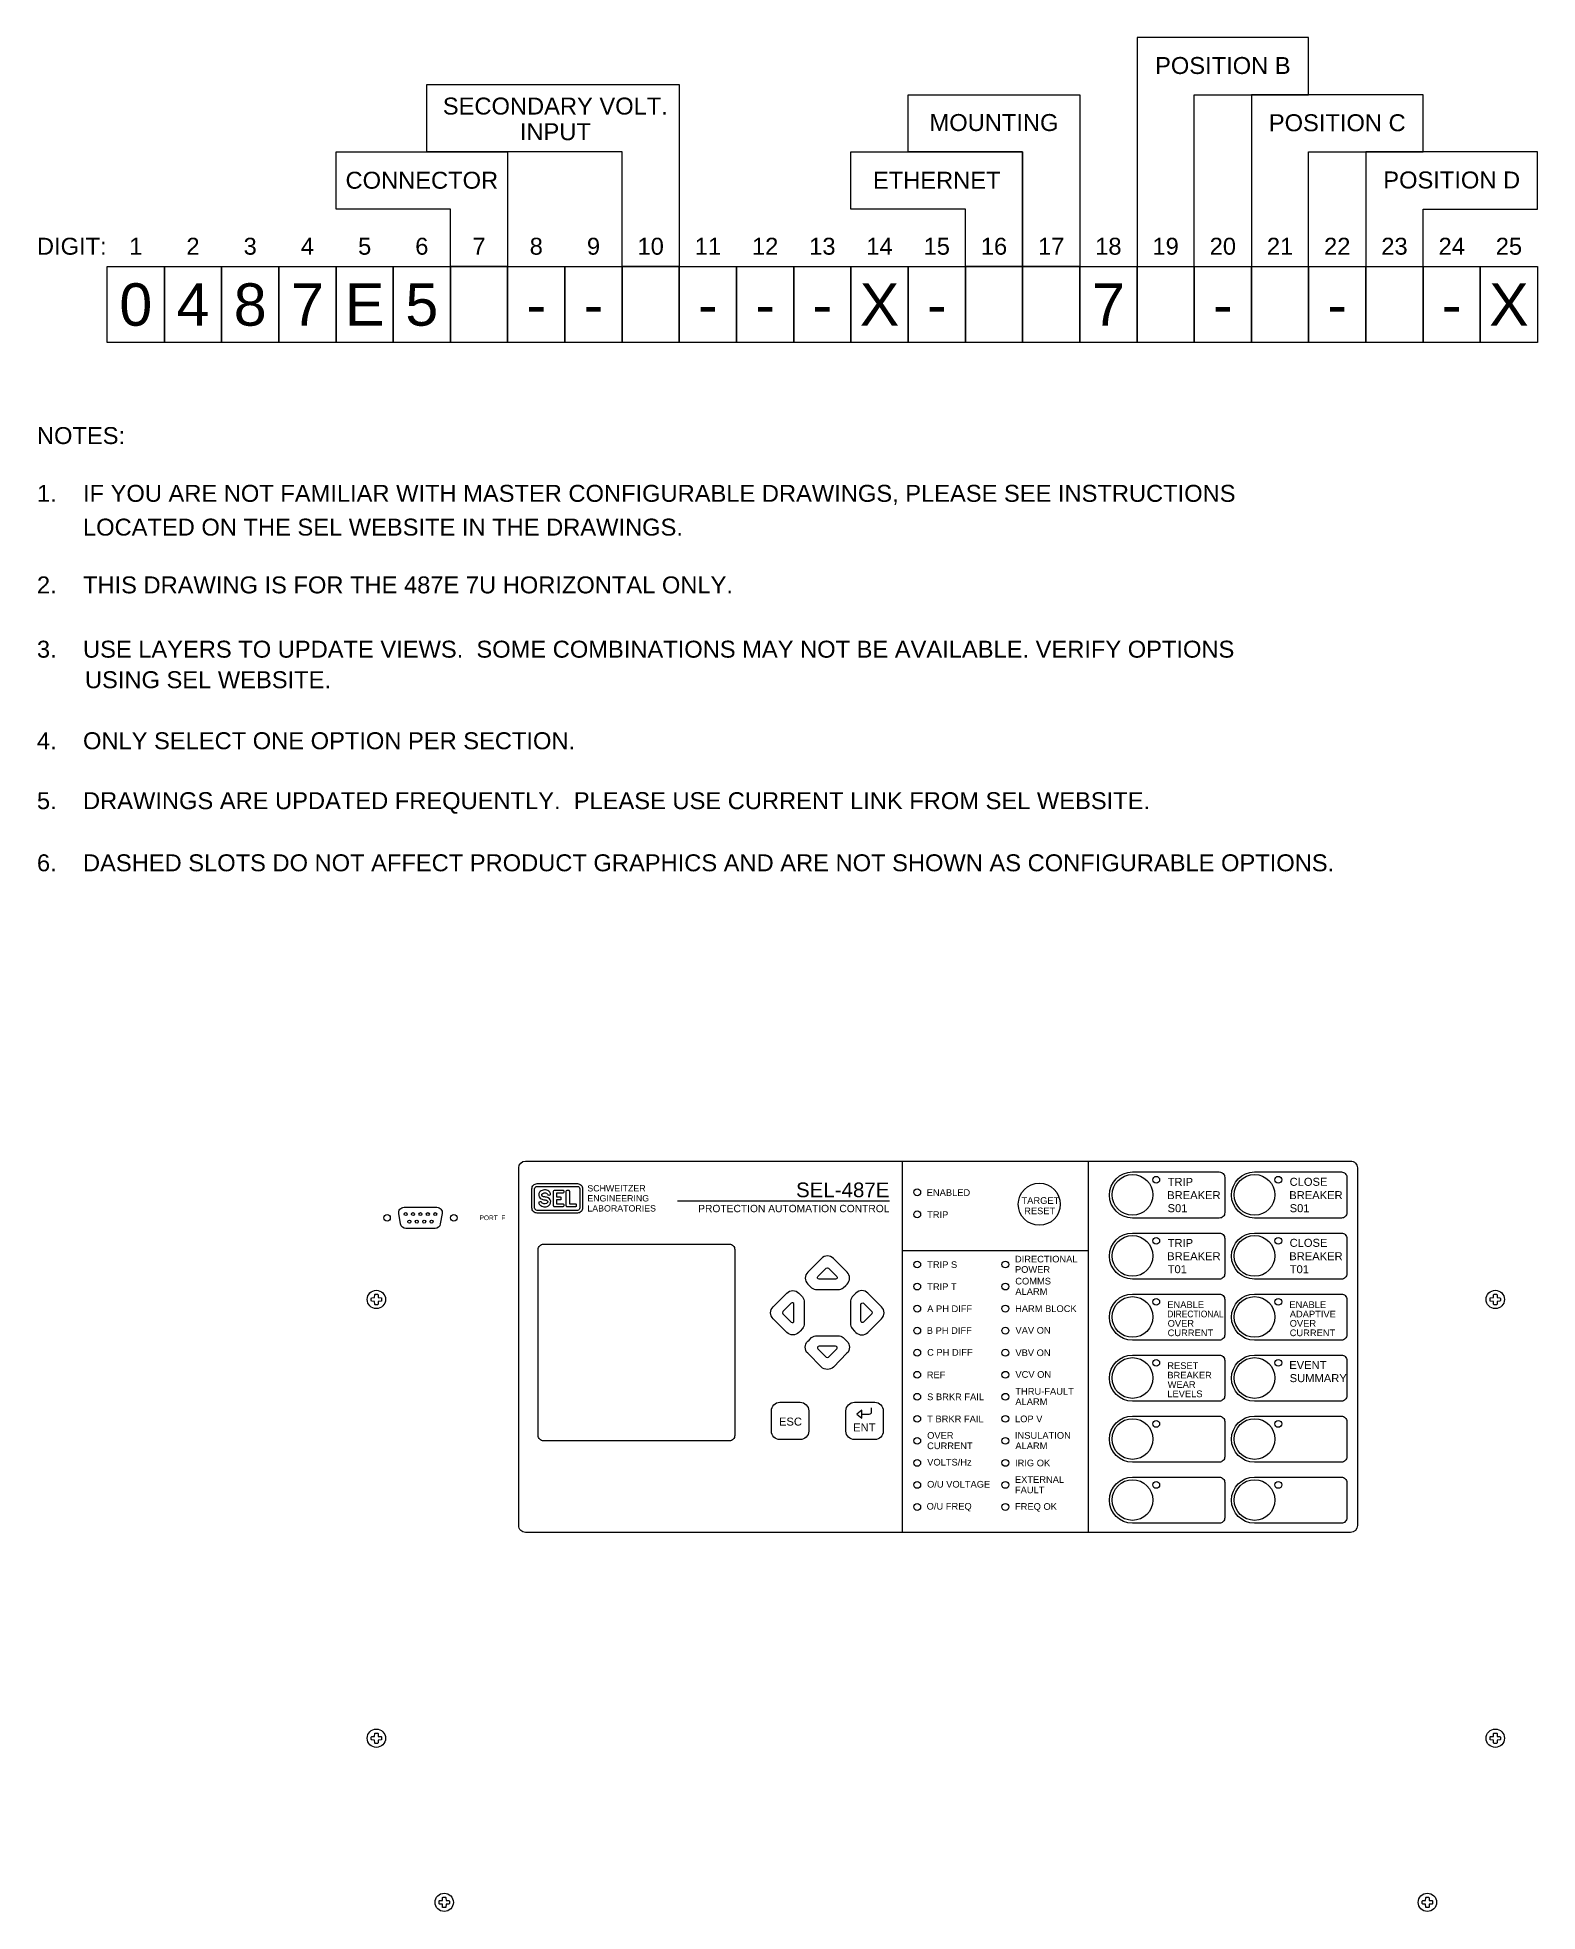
# Model space of a CAD drawing. Header units: inches. Extents: x 0.5 to 47.5, y 0.5 to 35.3.
# Drawn here: x 0.51 to 22.63, y 7.71 to 35.35 of the extents above; entities that cross this region are included whole.
import ezdxf
from ezdxf.enums import TextEntityAlignment as Align

# ---------------------------------------------------------------- set-up
doc = ezdxf.new("R2010")
doc.units = ezdxf.units.IN
doc.header["$MEASUREMENT"] = 0
doc.layers.add('6.0_____[DWG]', color=7, linetype='Continuous')
doc.styles.add('Arial', font='arial.ttf')

msp = doc.modelspace()

# ---------------------------------------------------------------- linework, layer by layer
at = {"layer": '6.0_____[DWG]'}
for points in [[(17.567, 34.503), (19.254, 34.503), (19.254, 35.347), (16.723, 35.347), (16.723, 31.972), (17.567, 31.972), (17.567, 34.503)], [(9.13, 33.66), (6.25, 33.66), (6.25, 34.656), (9.973, 34.656), (9.973, 31.972), (9.129, 31.972), (9.13, 33.66)], [(15.036, 33.66), (13.348, 33.66), (13.348, 34.503), (15.879, 34.503), (15.879, 31.972), (15.036, 31.972), (15.036, 33.66)], [(19.254, 33.66), (20.942, 33.66), (20.942, 34.503), (18.411, 34.503), (18.411, 31.972), (19.254, 31.972), (19.254, 33.66)], [(6.598, 32.816), (4.911, 32.816), (4.911, 33.66), (7.442, 33.66), (7.442, 31.972), (6.598, 31.972), (6.598, 32.816)], [(14.192, 32.816), (12.504, 32.816), (12.504, 33.66), (15.036, 33.66), (15.036, 31.972), (14.192, 31.972), (14.192, 32.816)], [(20.942, 32.816), (22.63, 32.816), (22.63, 33.66), (20.098, 33.66), (20.098, 31.972), (20.942, 31.972), (20.942, 32.816)], [(12.665, 15.105), (12.589, 15.047), (12.665, 14.989)]]:
    msp.add_lwpolyline(points, close=True, dxfattribs=at)
for points in [[(2.379, 30.847), (1.536, 30.847), (1.536, 31.972), (2.379, 31.972), (2.379, 30.847)], [(3.223, 30.847), (2.379, 30.847), (2.379, 31.972), (3.223, 31.972), (3.223, 30.847)], [(4.067, 30.847), (3.223, 30.847), (3.223, 31.972), (4.067, 31.972), (4.067, 30.847)], [(4.911, 30.847), (4.067, 30.847), (4.067, 31.972), (4.911, 31.972), (4.911, 30.847)], [(5.754, 30.847), (4.911, 30.847), (4.911, 31.972), (5.754, 31.972), (5.754, 30.847)], [(6.598, 30.847), (5.754, 30.847), (5.754, 31.972), (6.598, 31.972), (6.598, 30.847)], [(7.442, 30.847), (6.598, 30.847), (6.598, 31.972), (7.442, 31.972), (7.442, 30.847)], [(8.286, 30.847), (7.442, 30.847), (7.442, 31.972), (8.286, 31.972), (8.286, 30.847)], [(9.129, 30.847), (8.286, 30.847), (8.286, 31.972), (9.129, 31.972), (9.129, 30.847)], [(9.973, 30.847), (9.129, 30.847), (9.129, 31.972), (9.973, 31.972), (9.973, 30.847)], [(10.817, 30.847), (9.973, 30.847), (9.973, 31.972), (10.817, 31.972), (10.817, 30.847)], [(11.661, 30.847), (10.817, 30.847), (10.817, 31.972), (11.661, 31.972), (11.661, 30.847)], [(12.504, 30.847), (11.661, 30.847), (11.661, 31.972), (12.504, 31.972), (12.504, 30.847)], [(13.348, 30.847), (12.504, 30.847), (12.504, 31.972), (13.348, 31.972), (13.348, 30.847)], [(14.192, 30.847), (13.348, 30.847), (13.348, 31.972), (14.192, 31.972), (14.192, 30.847)], [(15.036, 30.847), (14.192, 30.847), (14.192, 31.972), (15.036, 31.972), (15.036, 30.847)], [(15.879, 30.847), (15.036, 30.847), (15.036, 31.972), (15.879, 31.972), (15.879, 30.847)], [(16.723, 30.847), (15.879, 30.847), (15.879, 31.972), (16.723, 31.972), (16.723, 30.847)], [(17.567, 30.847), (16.723, 30.847), (16.723, 31.972), (17.567, 31.972), (17.567, 30.847)], [(18.411, 30.847), (17.567, 30.847), (17.567, 31.972), (18.411, 31.972), (18.411, 30.847)], [(19.254, 30.847), (18.411, 30.847), (18.411, 31.972), (19.254, 31.972), (19.254, 30.847)], [(20.098, 30.847), (19.254, 30.847), (19.254, 31.972), (20.098, 31.972), (20.098, 30.847)], [(20.942, 30.847), (20.098, 30.847), (20.098, 31.972), (20.942, 31.972), (20.942, 30.847)], [(21.786, 30.847), (20.942, 30.847), (20.942, 31.972), (21.786, 31.972), (21.786, 30.847)], [(22.629, 30.847), (21.786, 30.847), (21.786, 31.972), (22.629, 31.972), (22.629, 30.847)], [(13.262, 18.778), (13.262, 13.303)], [(16.002, 18.778), (16.002, 13.303)], [(13.072, 18.188), (9.948, 18.188)], [(13.261, 17.46), (16.001, 17.46)]]:
    msp.add_lwpolyline(points, dxfattribs=at)
at = {"layer": '6.0_____[DWG]', "flags": 128}
for points in [[(7.705, 18.778), (19.873, 18.778, -0.414295), (19.973, 18.678), (19.973, 13.403, -0.414136), (19.873, 13.303), (7.705, 13.303, -0.41423), (7.605, 13.403), (7.605, 18.678, -0.414193)], [(16.657, 18.618), (17.937, 18.618, -0.414214), (18.017, 18.538), (18.017, 18.018, -0.414214), (17.937, 17.938), (16.657, 17.938, -1)], [(18.457, 18.618), (19.737, 18.618, -0.414214), (19.817, 18.538), (19.817, 18.018, -0.414214), (19.737, 17.938), (18.457, 17.938, -1)], [(16.657, 17.718), (17.937, 17.718, -0.414214), (18.017, 17.638), (18.017, 17.118, -0.414214), (17.937, 17.038), (16.657, 17.038, -1)], [(18.457, 17.718), (19.737, 17.718, -0.414214), (19.817, 17.638), (19.817, 17.118, -0.414214), (19.737, 17.038), (18.457, 17.038, -1)], [(7.971, 17.553), (10.711, 17.553, -0.414214), (10.791, 17.473), (10.791, 14.733, -0.414214), (10.711, 14.653), (7.971, 14.653, -0.414214), (7.891, 14.733), (7.891, 17.473, -0.414214)], [(16.657, 16.818), (17.937, 16.818, -0.414214), (18.017, 16.738), (18.017, 16.218, -0.414214), (17.937, 16.138), (16.657, 16.138, -1)], [(18.457, 16.818), (19.737, 16.818, -0.414214), (19.817, 16.738), (19.817, 16.218, -0.414214), (19.737, 16.138), (18.457, 16.138, -1)], [(16.657, 15.918), (17.937, 15.918, -0.414214), (18.017, 15.838), (18.017, 15.318, -0.414214), (17.937, 15.238), (16.657, 15.238, -1)], [(18.457, 15.918), (19.737, 15.918, -0.414214), (19.817, 15.838), (19.817, 15.318, -0.414214), (19.737, 15.238), (18.457, 15.238, -1)], [(16.657, 15.018), (17.937, 15.018, -0.414214), (18.017, 14.938), (18.017, 14.418, -0.414214), (17.937, 14.338), (16.657, 14.338, -1)], [(18.457, 15.018), (19.737, 15.018, -0.414214), (19.817, 14.938), (19.817, 14.418, -0.414214), (19.737, 14.338), (18.457, 14.338, -1)], [(16.657, 14.118), (17.937, 14.118, -0.414214), (18.017, 14.038), (18.017, 13.518, -0.414214), (17.937, 13.438), (16.657, 13.438, -1)], [(18.457, 14.118), (19.737, 14.118, -0.414214), (19.817, 14.038), (19.817, 13.518, -0.414214), (19.737, 13.438), (18.457, 13.438, -1)]]:
    msp.add_lwpolyline(points, format="xyb", close=True, dxfattribs=at)
at = {"layer": '6.0_____[DWG]'}
for points in [[(8.546, 18.087, -0.414214), (8.471, 18.012), (7.875, 18.012, -0.414214), (7.8, 18.087), (7.8, 18.371, -0.414214), (7.875, 18.446), (8.471, 18.446, -0.414214), (8.546, 18.371)], [(8.506, 18.087, -0.414214), (8.471, 18.052), (7.875, 18.052, -0.414214), (7.84, 18.087), (7.84, 18.371, -0.414214), (7.875, 18.406), (8.471, 18.406, -0.414214), (8.506, 18.371)], [(7.984, 18.353, 0.192116), (7.92, 18.328, 0.12608), (7.901, 18.29, 0.336344), (7.936, 18.221, 0.087668), (7.988, 18.206, -0.022201), (8.003, 18.204, -0.039737), (8.014, 18.2, -0.23043), (8.032, 18.182, -0.182747), (8.031, 18.168, -0.221111), (7.996, 18.149, -0.058363), (7.975, 18.148, -0.13415), (7.953, 18.159, 0.006668), (7.94, 18.174, 0.085557), (7.938, 18.176, 0.231613), (7.907, 18.174, 0.170757), (7.902, 18.166, 0.118457), (7.903, 18.154, 0.153081), (7.929, 18.122, 0.186266), (7.993, 18.103, 0.192116), (8.056, 18.128, 0.12608), (8.076, 18.166, 0.336344), (8.04, 18.236, 0.087668), (7.989, 18.25, -0.022201), (7.974, 18.252, -0.039737), (7.963, 18.256, -0.23043), (7.944, 18.274, -0.182747), (7.946, 18.289, -0.221111), (7.98, 18.308, -0.058363), (8.002, 18.308, -0.13415), (8.024, 18.297, 0.006668), (8.036, 18.282, 0.085557), (8.039, 18.28, 0.231613), (8.069, 18.282, 0.170757), (8.075, 18.29, 0.118457), (8.073, 18.302, 0.153081), (8.048, 18.335, 0.186266)], [(8.163, 18.206), (8.163, 18.148), (8.257, 18.148, -0.424366), (8.268, 18.137), (8.268, 18.117, -0.404134), (8.257, 18.105), (8.132, 18.105, -0.432614), (8.12, 18.117), (8.12, 18.337, -0.396049), (8.132, 18.35), (8.257, 18.35, -0.424366), (8.268, 18.338), (8.268, 18.318, -0.404134), (8.257, 18.306), (8.163, 18.306), (8.163, 18.249), (8.218, 18.249, -0.353971), (8.226, 18.239), (8.226, 18.239), (8.226, 18.216, -0.353971), (8.218, 18.206)], [(8.318, 18.35), (8.34, 18.35, -0.432614), (8.352, 18.337), (8.352, 18.148), (8.443, 18.148, -0.424366), (8.454, 18.137), (8.454, 18.117, -0.404134), (8.443, 18.105), (8.318, 18.105, -0.432614), (8.307, 18.117), (8.307, 18.337, -0.396049)], [(5.914, 18.097), (6.398, 18.097, -0.46318), (6.476, 18.005), (6.449, 17.851, -0.363045), (6.371, 17.786), (5.941, 17.786, -0.360245), (5.863, 17.851), (5.836, 18.005, -0.463312)], [(12.312, 16.883, 0.176539), (12.391, 16.91), (12.428, 16.946), (12.447, 16.965, 0.414214), (12.447, 17.141), (12.245, 17.343, 0.414214), (12.068, 17.343), (11.867, 17.141, 0.414214), (11.867, 16.965), (11.886, 16.946), (11.923, 16.91, 0.176539), (12.001, 16.883)], [(12.173, 17.198), (12.295, 17.077, -0.66386), (12.278, 17.036), (12.035, 17.036, -0.66386), (12.018, 17.077), (12.14, 17.198, -0.408376)], [(11.817, 16.387, -0.176539), (11.79, 16.309), (11.754, 16.272), (11.735, 16.253, -0.414214), (11.558, 16.253), (11.357, 16.454, -0.414214), (11.357, 16.631), (11.558, 16.832, -0.414214), (11.735, 16.832), (11.754, 16.813), (11.79, 16.777, -0.176539), (11.817, 16.698)], [(12.496, 16.387, 0.176539), (12.523, 16.309), (12.559, 16.272), (12.578, 16.253, 0.414214), (12.755, 16.253), (12.956, 16.454, 0.414214), (12.956, 16.631), (12.755, 16.832, 0.414214), (12.578, 16.832), (12.559, 16.813), (12.523, 16.777, 0.176539), (12.496, 16.698)], [(11.502, 16.526), (11.623, 16.404, 0.66386), (11.664, 16.421), (11.664, 16.664, 0.66386), (11.623, 16.681), (11.502, 16.559, 0.408376)], [(12.812, 16.526), (12.69, 16.404, -0.66386), (12.65, 16.421), (12.65, 16.664, -0.66386), (12.69, 16.681), (12.812, 16.559, -0.408376)], [(12.312, 16.202, -0.176539), (12.391, 16.175), (12.427, 16.14), (12.446, 16.121, -0.414214), (12.446, 15.944), (12.245, 15.742, -0.414214), (12.068, 15.742), (11.867, 15.944, -0.414214), (11.867, 16.121), (11.886, 16.14), (11.923, 16.175, -0.176539), (12.001, 16.202)], [(12.173, 15.887), (12.295, 16.008, 0.66386), (12.278, 16.049), (12.035, 16.049, 0.66386), (12.018, 16.008), (12.14, 15.887, 0.408376)], [(11.456, 15.222), (11.756, 15.222, -0.414214), (11.881, 15.097), (11.881, 14.797, -0.414214), (11.756, 14.672), (11.456, 14.672, -0.414214), (11.331, 14.797), (11.331, 15.097, -0.414214)], [(12.556, 15.222), (12.856, 15.222, -0.414214), (12.981, 15.097), (12.981, 14.797, -0.414214), (12.856, 14.672), (12.556, 14.672, -0.414214), (12.431, 14.797), (12.431, 15.097, -0.414214)]]:
    msp.add_lwpolyline(points, format="xyb", close=True, dxfattribs=at)
for points in [[(5.523, 16.814, -0.391794), (5.532, 16.806), (5.534, 16.766, 0.399739), (5.535, 16.765), (5.575, 16.763, -0.391859), (5.583, 16.754), (5.583, 16.721, -0.391764), (5.575, 16.712), (5.535, 16.71, 0.399816), (5.534, 16.709), (5.532, 16.669, -0.391825), (5.523, 16.661), (5.506, 16.661), (5.489, 16.661, -0.391806), (5.481, 16.669), (5.479, 16.709, 0.399638), (5.478, 16.71), (5.438, 16.712, -0.391814), (5.43, 16.721), (5.43, 16.754, -0.39186), (5.438, 16.763), (5.478, 16.765, 0.399739), (5.479, 16.766), (5.481, 16.806, -0.391769), (5.489, 16.814), (5.506, 16.814), (5.523, 16.814)], [(22.023, 16.814, -0.391794), (22.032, 16.806), (22.034, 16.766, 0.399739), (22.035, 16.765), (22.075, 16.763, -0.391859), (22.083, 16.754), (22.083, 16.721, -0.391764), (22.075, 16.712), (22.035, 16.71, 0.399816), (22.034, 16.709), (22.032, 16.669, -0.391825), (22.023, 16.661), (22.006, 16.661), (21.989, 16.661, -0.391806), (21.981, 16.669), (21.979, 16.709, 0.399638), (21.978, 16.71), (21.938, 16.712, -0.391814), (21.93, 16.721), (21.93, 16.754, -0.39186), (21.938, 16.763), (21.978, 16.765, 0.399739), (21.979, 16.766), (21.981, 16.806, -0.391769), (21.989, 16.814), (22.006, 16.814), (22.023, 16.814)], [(12.665, 15.047), (12.773, 15.047, 0.414214), (12.808, 15.082), (12.808, 15.139)], [(5.523, 10.344, -0.391794), (5.532, 10.336), (5.534, 10.296, 0.399739), (5.535, 10.295), (5.575, 10.293, -0.391859), (5.583, 10.285), (5.583, 10.251, -0.391764), (5.575, 10.242), (5.535, 10.24, 0.399816), (5.534, 10.239), (5.532, 10.199, -0.391825), (5.523, 10.191), (5.506, 10.191), (5.489, 10.191, -0.391806), (5.481, 10.199), (5.479, 10.239, 0.399638), (5.478, 10.24), (5.438, 10.242, -0.391814), (5.43, 10.251), (5.43, 10.285, -0.39186), (5.438, 10.293), (5.478, 10.295, 0.399739), (5.479, 10.296), (5.481, 10.336, -0.391769), (5.489, 10.344), (5.506, 10.344), (5.523, 10.344)], [(22.023, 10.344, -0.391794), (22.032, 10.336), (22.034, 10.296, 0.399739), (22.035, 10.295), (22.075, 10.293, -0.391859), (22.083, 10.285), (22.083, 10.251, -0.391764), (22.075, 10.242), (22.035, 10.24, 0.399816), (22.034, 10.239), (22.032, 10.199, -0.391825), (22.023, 10.191), (22.006, 10.191), (21.989, 10.191, -0.391806), (21.981, 10.199), (21.979, 10.239, 0.399638), (21.978, 10.24), (21.938, 10.242, -0.391814), (21.93, 10.251), (21.93, 10.285, -0.39186), (21.938, 10.293), (21.978, 10.295, 0.399739), (21.979, 10.296), (21.981, 10.336, -0.391769), (21.989, 10.344), (22.006, 10.344), (22.023, 10.344)], [(6.523, 7.924, -0.391794), (6.532, 7.916), (6.534, 7.876, 0.399739), (6.535, 7.875), (6.575, 7.873, -0.391859), (6.583, 7.865), (6.583, 7.831, -0.391764), (6.575, 7.822), (6.535, 7.82, 0.399816), (6.534, 7.819), (6.532, 7.779, -0.391825), (6.523, 7.771), (6.506, 7.771), (6.489, 7.771, -0.391806), (6.481, 7.779), (6.479, 7.819, 0.399638), (6.478, 7.82), (6.438, 7.822, -0.391814), (6.43, 7.831), (6.43, 7.865, -0.39186), (6.438, 7.873), (6.478, 7.875, 0.399739), (6.479, 7.876), (6.481, 7.916, -0.391769), (6.489, 7.924), (6.506, 7.924), (6.523, 7.924)], [(21.023, 7.924, -0.391794), (21.032, 7.916), (21.034, 7.876, 0.399739), (21.035, 7.875), (21.075, 7.873, -0.391859), (21.083, 7.865), (21.083, 7.831, -0.391764), (21.075, 7.822), (21.035, 7.82, 0.399816), (21.034, 7.819), (21.032, 7.779, -0.391825), (21.023, 7.771), (21.006, 7.771), (20.989, 7.771, -0.391806), (20.981, 7.779), (20.979, 7.819, 0.399638), (20.978, 7.82), (20.938, 7.822, -0.391814), (20.93, 7.831), (20.93, 7.865, -0.39186), (20.938, 7.873), (20.978, 7.875, 0.399739), (20.979, 7.876), (20.981, 7.916, -0.391769), (20.989, 7.924), (21.006, 7.924), (21.023, 7.924)]]:
    msp.add_lwpolyline(points, format="xyb", dxfattribs=at)
for centre, radius in [((17.007, 18.503), 0.05), ((18.807, 18.503), 0.05), ((13.482, 18.318), 0.05), ((15.282, 18.142), 0.31), ((5.664, 17.942), 0.047), ((5.938, 17.997), 0.0225), ((6.047, 17.997), 0.0225), ((6.156, 17.997), 0.0225), ((6.265, 17.997), 0.0225), ((6.374, 17.997), 0.0225), ((6.648, 17.942), 0.047), ((13.482, 17.993), 0.05), ((5.993, 17.886), 0.0225), ((6.102, 17.886), 0.0225), ((6.211, 17.886), 0.0225), ((6.32, 17.886), 0.0225), ((17.007, 17.603), 0.05), ((18.807, 17.603), 0.05), ((13.482, 17.253), 0.05), ((14.782, 17.253), 0.05), ((5.506, 16.738), 0.135), ((13.482, 16.928), 0.05), ((14.782, 16.928), 0.05), ((22.006, 16.738), 0.135), ((13.482, 16.603), 0.05), ((14.782, 16.603), 0.05), ((17.007, 16.703), 0.05), ((18.807, 16.703), 0.05), ((13.482, 16.278), 0.05), ((14.782, 16.278), 0.05), ((13.482, 15.953), 0.05), ((14.782, 15.953), 0.05), ((17.007, 15.803), 0.05), ((18.807, 15.803), 0.05), ((13.482, 15.628), 0.05), ((14.782, 15.628), 0.05), ((13.482, 15.303), 0.05), ((14.782, 15.303), 0.05), ((13.482, 14.978), 0.05), ((14.782, 14.978), 0.05), ((17.007, 14.903), 0.05), ((18.807, 14.903), 0.05), ((13.482, 14.653), 0.05), ((14.782, 14.653), 0.05), ((13.482, 14.328), 0.05), ((14.782, 14.328), 0.05), ((13.482, 14.003), 0.05), ((14.782, 14.003), 0.05), ((17.007, 14.003), 0.05), ((18.807, 14.003), 0.05), ((13.482, 13.678), 0.05), ((14.782, 13.678), 0.05), ((5.506, 10.268), 0.135), ((22.006, 10.268), 0.135), ((6.506, 7.848), 0.135), ((21.006, 7.848), 0.135)]:
    msp.add_circle(centre, radius, dxfattribs=at)
for centre in [(16.657, 18.28), (18.457, 18.28), (16.657, 17.38), (18.457, 17.38), (16.657, 16.48), (18.457, 16.48), (16.657, 15.58), (18.457, 15.58), (16.657, 14.68), (18.457, 14.68), (16.657, 13.78), (18.457, 13.78)]:
    msp.add_ellipse(centre, major_axis=(-0.3, 0), ratio=0.999907, dxfattribs=at)

# ---------------------------------------------------------------- texts
at = {"layer": '6.0_____[DWG]', "style": 'Arial'}
for s, height, p in [('POSITION B', 0.25, (17.989, 34.809)), ('SECONDARY VOLT.', 0.25, (8.145, 34.211)), ('INPUT', 0.25, (8.145, 33.833)), ('MOUNTING', 0.25, (14.614, 33.968)), ('POSITION C', 0.25, (19.676, 33.965)), ('CONNECTOR', 0.25, (6.176, 33.117)), ('ETHERNET', 0.25, (13.77, 33.117)), ('POSITION D', 0.25, (21.364, 33.121)), ('1', 0.25, (1.958, 32.144)), ('2', 0.25, (2.801, 32.144)), ('3', 0.25, (3.645, 32.144)), ('4', 0.25, (4.489, 32.144)), ('5', 0.25, (5.333, 32.144)), ('6', 0.25, (6.176, 32.144)), ('7', 0.25, (7.02, 32.144)), ('8', 0.25, (7.864, 32.144)), ('9', 0.25, (8.708, 32.144)), ('10', 0.25, (9.551, 32.144)), ('11', 0.25, (10.395, 32.144)), ('12', 0.25, (11.239, 32.144)), ('13', 0.25, (12.083, 32.144)), ('14', 0.25, (12.926, 32.144)), ('15', 0.25, (13.77, 32.144)), ('16', 0.25, (14.614, 32.144)), ('17', 0.25, (15.458, 32.144)), ('18', 0.25, (16.301, 32.144)), ('19', 0.25, (17.145, 32.144)), ('20', 0.25, (17.989, 32.144)), ('21', 0.25, (18.833, 32.144)), ('22', 0.25, (19.676, 32.144)), ('23', 0.25, (20.52, 32.144)), ('24', 0.25, (21.364, 32.144)), ('25', 0.25, (22.208, 32.144)), ('0', 0.625, (1.958, 31.097)), ('4', 0.625, (2.801, 31.097)), ('8', 0.625, (3.645, 31.097)), ('7', 0.625, (4.489, 31.097)), ('E', 0.625, (5.333, 31.097)), ('5', 0.625, (6.176, 31.097)), ('X', 0.625, (12.926, 31.097)), ('7', 0.625, (16.301, 31.097)), ('X', 0.625, (22.208, 31.097)), ('-', 0.625, (7.864, 31.097)), ('-', 0.625, (8.708, 31.097)), ('-', 0.625, (10.395, 31.097)), ('-', 0.625, (11.239, 31.097)), ('-', 0.625, (12.083, 31.097)), ('-', 0.625, (13.77, 31.097)), ('-', 0.625, (17.989, 31.097)), ('-', 0.625, (19.676, 31.097)), ('-', 0.625, (21.364, 31.097))]:
    msp.add_text(s, height=height, dxfattribs=at).set_placement(p, align=Align.CENTER)
for s, height, p in [('DIGIT:', 0.25, (0.5, 32.144)), ('NOTES:', 0.25, (0.5, 29.352)), ('1.    IF YOU ARE NOT FAMILIAR WITH MASTER CONFIGURABLE DRAWINGS, PLEASE SEE INSTRUCTIONS', 0.25, (0.5, 28.5)), ('       LOCATED ON THE SEL WEBSITE IN THE DRAWINGS.', 0.25, (0.5, 28.002)), ('2.    THIS DRAWING IS FOR THE 487E 7U HORIZONTAL ONLY.', 0.25, (0.5, 27.15)), ('3.    USE LAYERS TO UPDATE VIEWS.  SOME COMBINATIONS MAY NOT BE AVAILABLE. VERIFY OPTIONS', 0.25, (0.5, 26.202)), ('       USING SEL WEBSITE.', 0.25, (0.529, 25.752)), ('4.    ONLY SELECT ONE OPTION PER SECTION.', 0.25, (0.5, 24.852)), ('5.    DRAWINGS ARE UPDATED FREQUENTLY.  PLEASE USE CURRENT LINK FROM SEL WEBSITE.', 0.25, (0.5, 23.968)), ('6.    DASHED SLOTS DO NOT AFFECT PRODUCT GRAPHICS AND ARE NOT SHOWN AS CONFIGURABLE OPTIONS.', 0.25, (0.5, 23.052)), ('TRIP', 0.118, (17.175, 18.412)), ('CLOSE', 0.118, (18.973, 18.414)), ('SCHWEITZER', 0.0931, (8.617, 18.331)), ('ENGINEERING', 0.09313, (8.617, 18.183)), ('ENABLED', 0.0983, (13.622, 18.265)), ('TARGET', 0.0983, (15.02, 18.148)), ('BREAKER', 0.118, (17.168, 18.217)), ('BREAKER', 0.118, (18.968, 18.217)), ('PORT  F', 0.0688, (7.028, 17.908)), ('LABORATORIES', 0.09313, (8.617, 18.035)), ('TRIP', 0.0983, (13.628, 17.94)), ('RESET', 0.0983, (15.059, 17.995)), ('S01', 0.118, (17.174, 18.025)), ('S01', 0.118, (18.974, 18.025)), ('TRIP', 0.118, (17.175, 17.512)), ('BREAKER', 0.118, (17.168, 17.317)), ('CLOSE', 0.118, (18.973, 17.514)), ('BREAKER', 0.118, (18.968, 17.317)), ('TRIP S', 0.0983, (13.629, 17.203)), ('DIRECTIONAL', 0.09833, (14.923, 17.284)), ('POWER', 0.0983, (14.923, 17.131)), ('T01', 0.118, (17.175, 17.125)), ('T01', 0.118, (18.975, 17.125)), ('TRIP T', 0.0983, (13.629, 16.877)), ('ALARM', 0.0983, (14.929, 16.806)), ('COMMS', 0.0983, (14.928, 16.959)), ('A PH DIFF', 0.0983, (13.629, 16.552)), ('HARM BLOCK', 0.0983, (14.925, 16.553)), ('ENABLE', 0.0983, (17.17, 16.612)), ('ENABLE', 0.0983, (18.97, 16.612)), ('B PH DIFF', 0.0983, (13.623, 16.231)), ('VAV ON', 0.0983, (14.931, 16.233)), ('OVER', 0.0983, (17.175, 16.336)), ('ADAPTIVE', 0.0983, (18.976, 16.473)), ('OVER', 0.0983, (18.975, 16.336)), ('CURRENT', 0.0983, (17.175, 16.197)), ('CURRENT', 0.0983, (18.975, 16.197)), ('C PH DIFF', 0.0983, (13.628, 15.908)), ('VBV ON', 0.0983, (14.93, 15.903)), ('RESET', 0.0983, (17.17, 15.713)), ('EVENT', 0.118, (18.968, 15.712)), ('REF', 0.0983, (13.623, 15.577)), ('VCV ON', 0.0983, (14.93, 15.583)), ('WEAR', 0.0983, (17.175, 15.434)), ('BREAKER', 0.0983, (17.17, 15.573)), ('SUMMARY', 0.118, (18.974, 15.519)), ('S BRKR FAIL', 0.09833, (13.628, 15.253)), ('ALARM', 0.0983, (14.929, 15.181)), ('THRU-FAULT', 0.0983, (14.929, 15.334)), ('LEVELS', 0.0983, (17.17, 15.297)), ('ESC', 0.118, (11.443, 14.878)), ('T BRKR FAIL', 0.09833, (13.629, 14.927)), ('LOP V', 0.0983, (14.924, 14.928)), ('ENT', 0.118, (12.537, 14.792)), ('OVER', 0.0983, (13.628, 14.684)), ('INSULATION', 0.0983, (14.923, 14.684)), ('VOLTS/Hz', 0.0983, (13.629, 14.289)), ('CURRENT', 0.0983, (13.628, 14.531)), ('ALARM', 0.0983, (14.929, 14.531)), ('IRIG OK', 0.0983, (14.924, 14.278)), ('EXTERNAL', 0.0983, (14.923, 14.033)), ('O/U VOLTAGE', 0.09833, (13.627, 13.964)), ('FAULT', 0.0983, (14.923, 13.881)), ('O/U FREQ', 0.0983, (13.621, 13.639)), ('FREQ OK', 0.0983, (14.924, 13.636))]:
    msp.add_text(s, height=height, dxfattribs=at).set_placement(p)
for s, height, p in [('SEL-487E', 0.2163, (13.072, 18.246)), ('PROTECTION AUTOMATION CONTROL', 0.10817, (13.072, 18.025))]:
    msp.add_text(s, height=height, dxfattribs=at).set_placement(p, align=Align.RIGHT)
at = {"layer": '6.0_____[DWG]', "style": 'Arial', "width": 0.9}
msp.add_text('DIRECTIONAL', height=0.09833, dxfattribs=at).set_placement((17.17, 16.475))

doc.saveas('drawing.dxf')
